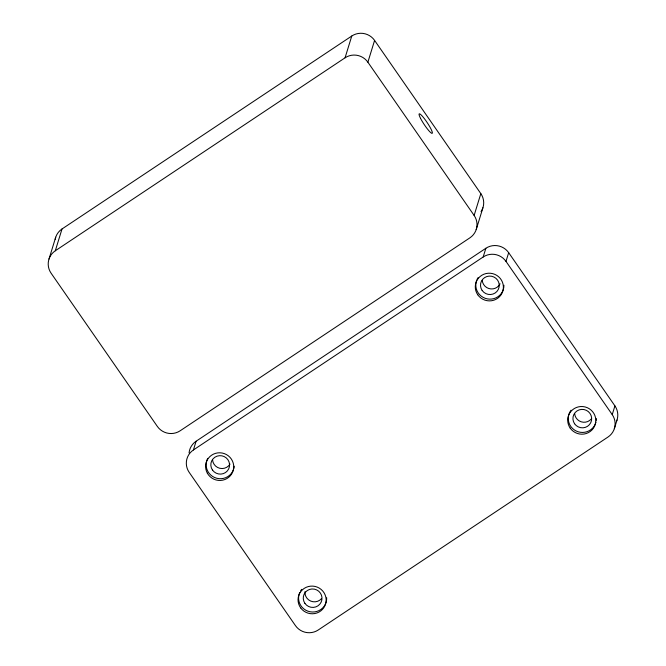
<?xml version="1.0" encoding="UTF-8"?>
<svg xmlns="http://www.w3.org/2000/svg" width="666" height="666" viewBox="0 0 666 666"><rect width="100%" height="100%" fill="white"/><g stroke="black" fill="none" stroke-linecap="round" stroke-linejoin="round"><path stroke-width="1" d="M49.001 259.024L55.703 237.229M480.827 193.631L474.125 215.426A16.434 16.126 17.1 0 1 469.896 237.837L180.136 430.802A16.434 16.126 17.1 0 1 157.326 426.398L51.082 273.177A16.434 16.126 17.1 0 1 55.311 250.766L62.013 228.971L351.773 36.014A16.434 16.126 17.1 0 1 374.592 40.41L480.827 193.631A16.434 16.126 17.1 0 1 481.068 211.58M614.918 405.894L612.237 414.618A16.434 16.126 17.1 0 1 608.008 437.029L318.248 629.986A16.434 16.126 17.1 0 1 295.429 625.59L189.194 472.369A16.434 16.126 17.1 0 1 193.423 449.958L196.104 441.233L485.864 248.276A16.434 16.126 17.1 0 1 508.674 252.68L614.918 405.894A16.434 16.126 17.1 0 1 616.5 421.37M55.311 250.766L345.063 57.809L351.773 36.014M474.125 215.426L367.882 62.204L374.592 40.41M476.207 229.587L482.917 207.792M193.423 449.958L483.175 256.993L485.864 248.276M612.237 414.618L505.993 261.397L508.674 252.68M614.318 428.771L616.999 420.055M500.049 283.791A9.391 9.216 17.1 0 1 482.242 280.353M503.937 285.264A14.086 13.82 17.1 0 1 487.312 298.884A14.086 13.82 17.1 0 1 476.806 280.036M477.172 279.212A14.086 13.82 17.1 0 1 478.071 277.639M233.425 469.738A14.086 13.82 17.1 0 1 214.552 477.497A14.086 13.82 17.1 0 1 207.717 458.366M234.207 466.217A14.086 13.82 17.1 0 1 233.708 468.881M326.681 597.777A14.086 13.82 17.1 0 1 309.99 611.754A14.086 13.82 17.1 0 1 299.775 592.432M300.632 590.842A14.086 13.82 17.1 0 1 301.69 589.368M595.928 422.152A14.086 13.82 17.1 0 1 576.248 431.035A14.086 13.82 17.1 0 1 571.028 410.206M596.361 418.573A14.086 13.82 17.1 0 1 596.27 420.388M230.003 464.077A9.391 9.216 17.1 0 1 212.571 459.931M321.478 598.676A9.391 9.216 17.1 0 1 305.011 591.624M591.15 419.097A9.391 9.216 17.1 0 1 574.666 413.653M189.061 452.922A16.434 16.126 17.1 0 1 196.104 441.233M483.175 256.993A16.434 16.126 17.1 0 1 505.993 261.397M345.063 57.809A16.434 16.126 17.1 0 1 367.882 62.204M55.178 239.269A16.434 16.126 17.1 0 1 62.013 228.971M482.142 290.451A9.391 9.216 17.1 0 0 498.335 289.369A9.391 9.216 17.1 0 0 489.135 276.099A9.391 9.216 17.1 0 0 482.142 290.451M477.747 294.763A14.086 13.82 17.1 0 0 502.031 293.14A14.086 13.82 17.1 0 0 488.228 273.235A14.086 13.82 17.1 0 0 477.747 294.763M207.342 473.168A14.086 13.82 17.1 0 0 231.693 473.917A14.086 13.82 17.1 0 0 219.946 452.788A14.086 13.82 17.1 0 0 207.342 473.168M300.724 607.958A14.086 13.82 17.1 0 0 324.95 605.685A14.086 13.82 17.1 0 0 310.614 586.155A14.086 13.82 17.1 0 0 300.724 607.958M570.171 428.072A14.086 13.82 17.1 0 0 594.455 426.44A14.086 13.82 17.1 0 0 580.66 406.543A14.086 13.82 17.1 0 0 570.171 428.072M574.575 423.751A9.391 9.216 17.1 0 0 590.759 422.669A9.391 9.216 17.1 0 0 581.56 409.399A9.391 9.216 17.1 0 0 574.575 423.751M304.903 603.338A9.391 9.216 17.1 0 0 321.095 602.255A9.391 9.216 17.1 0 0 311.896 588.985A9.391 9.216 17.1 0 0 304.903 603.338M212.471 470.03A9.391 9.216 17.1 0 0 228.663 468.939A9.391 9.216 17.1 0 0 219.464 455.677A9.391 9.216 17.1 0 0 212.471 470.03M420.529 118.332A11.738 1.782 56.3 0 0 431.934 133.375A11.738 1.782 56.3 0 0 424.625 118.981A11.738 1.782 56.3 0 0 420.529 118.332"/></g></svg>
